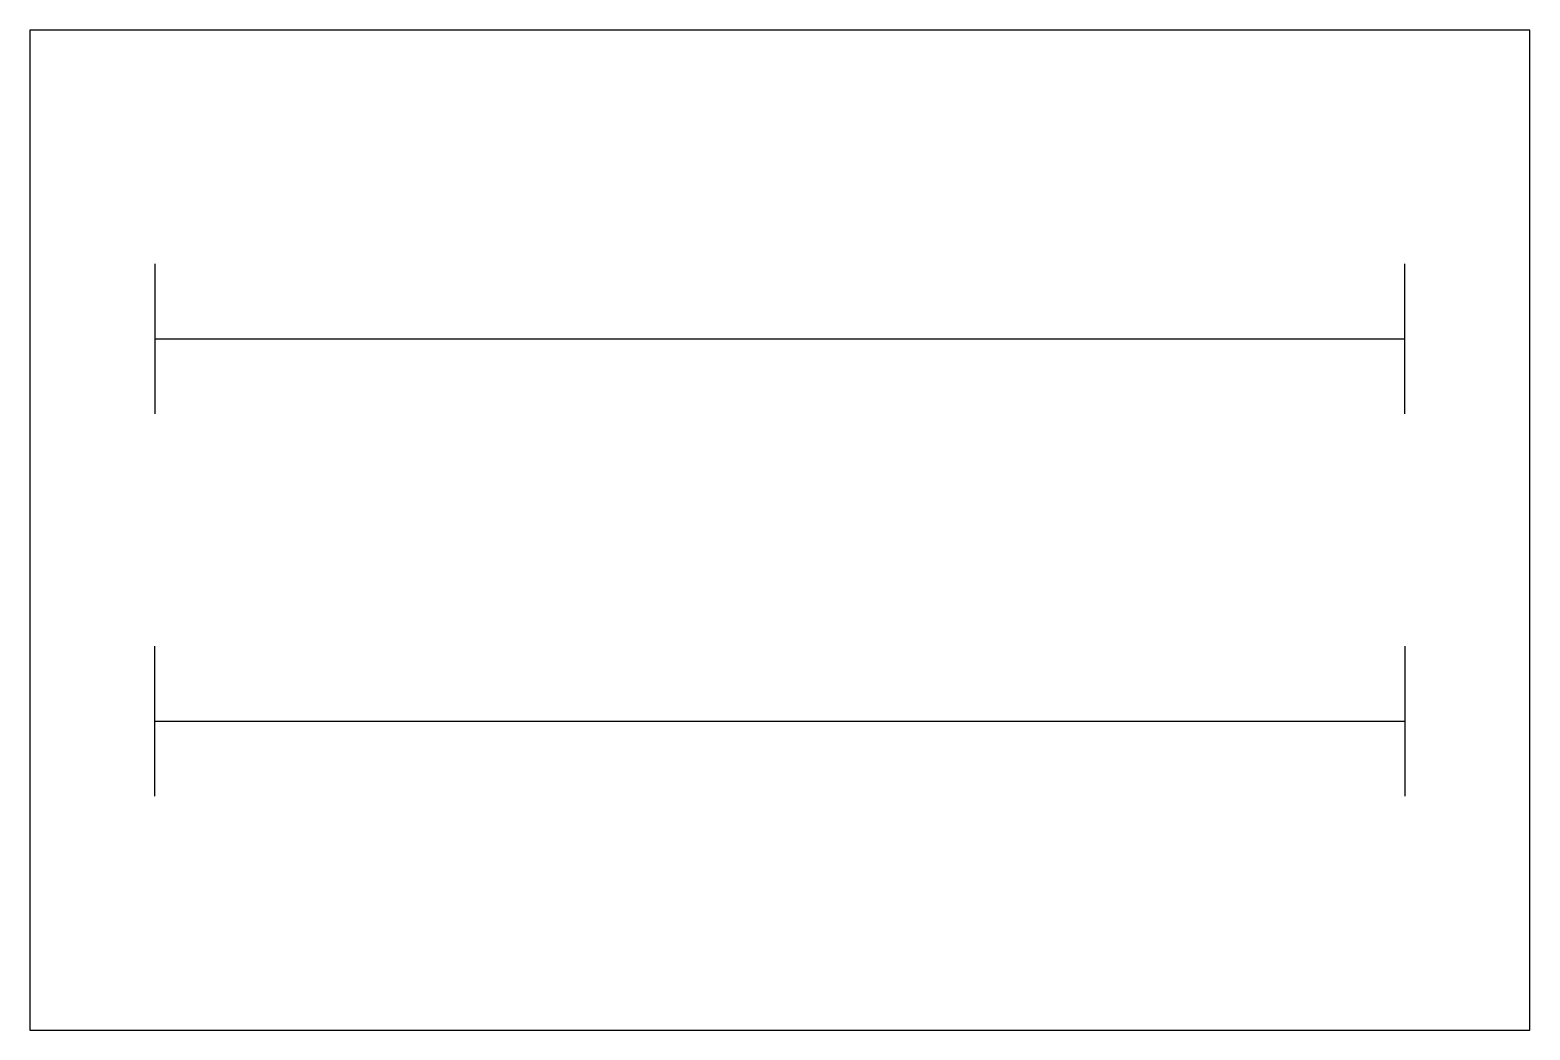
# Model space of a CAD drawing. Extents: x 196357 to 196957, y -24741 to -24341.
import ezdxf

# ---------------------------------------------------------------- set-up
doc = ezdxf.new("R2010")
doc.units = 0
doc.header["$LTSCALE"] = 20
doc.header["$MEASUREMENT"] = 0
doc.layers.add('LAYER1', color=2, linetype='CONTINUOUS')

msp = doc.modelspace()

# ---------------------------------------------------------------- linework, layer by layer
at = {"layer": 'LAYER1', "linetype": 'BYBLOCK'}
for p, q in [((196957.09, -24341.41), (196357.09, -24341.41)), ((196357.09, -24341.41), (196357.09, -24741.41)), ((196957.09, -24741.41), (196957.09, -24341.41)), ((196357.09, -24741.41), (196957.09, -24741.41))]:
    msp.add_line(p, q, dxfattribs=at)
at = {"layer": 'LAYER1', "color": 4, "linetype": 'BYBLOCK'}
for p, q in [((196407.09, -24434.89), (196407.09, -24494.89)), ((196907.09, -24494.89), (196907.09, -24434.89)), ((196407.09, -24464.89), (196907.09, -24464.89)), ((196407.09, -24647.92), (196407.09, -24587.92)), ((196907.09, -24587.92), (196907.09, -24647.92)), ((196407.09, -24617.92), (196907.09, -24617.92))]:
    msp.add_line(p, q, dxfattribs=at)

doc.saveas('drawing.dxf')
